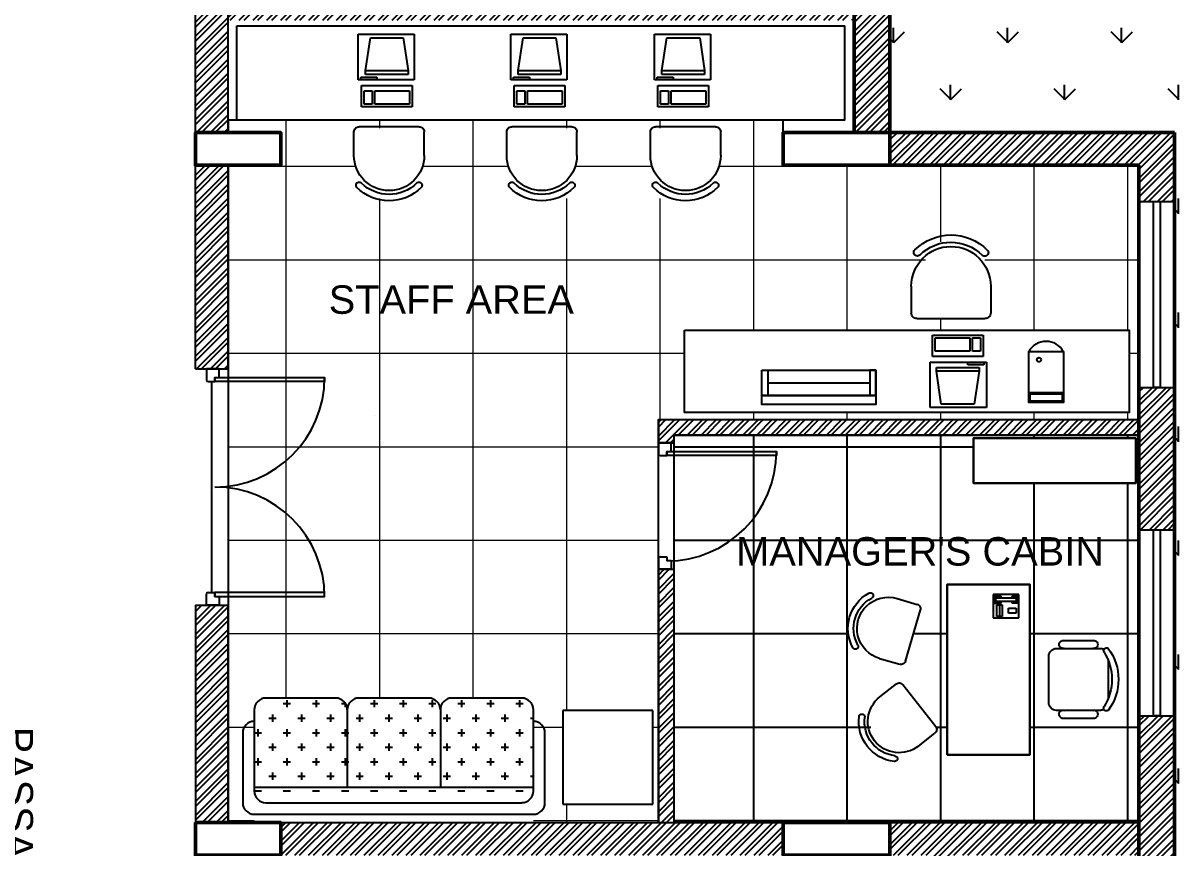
# Model space of a CAD drawing. Header units: millimetres. Extents: x 1521 to 3683, y 1649 to 3322.
# Drawn here: x 1567.03 to 1572.63, y 1673.8 to 1677.79 of the extents above; entities that cross this region are included whole.
import ezdxf

# ---------------------------------------------------------------- set-up
doc = ezdxf.new("R2010")
doc.units = ezdxf.units.MM
doc.header["$LTSCALE"] = 0.1
for name, color, linetype, lineweight in [('COL', 1, 'Continuous', 50), ('landscape', 84, 'Continuous', 9), ('WALL', 7, 'Continuous', 50)]:
    doc.layers.add(name, color=color, linetype=linetype, lineweight=lineweight)
doc.styles.add('ATTR', font='romans.shx', dxfattribs={"width": 0.8, "height": 2.52})
doc.styles.add('WORKING', font='ARIALN.TTF')
pattern_1 = [(45, (727.22519, 588.535617), (-0.0336759605, 0.0336759605), []), (45, (727.22519, 588.55943), (-0.0336759605, 0.0336759605), [])]
pattern_2 = [(0, (727.2252, 588.5356), (0, 0.4524375), []), (90, (727.2252, 588.5356), (-0.4524375, 0), [])]

# ---------------------------------------------------------------- blocks, each defined once
blk = doc.blocks.new('tree')
at = {"layer": 'landscape'}
for p, q in [((2836.2685, -1270.9671), (2836.416, -1270.6359)), ((2836.416, -1270.6359), (2836.3317, -1270.937)), ((2836.4371, -1270.8768), (2836.5635, -1270.681)), ((2836.5635, -1270.8316), (2836.6689, -1270.7111)), ((2835.1306, -1271.0424), (2835.0358, -1270.8165)), ((2836.6267, -1270.8165), (2836.7953, -1270.8316)), ((2836.6689, -1270.8918), (2836.6267, -1270.8165)), ((2835.1411, -1270.8466), (2835.2254, -1271.0875)), ((2835.2465, -1271.0725), (2835.1411, -1270.8466)), ((2835.0147, -1270.9671), (2834.8988, -1270.8617)), ((2835.2781, -1270.8918), (2835.3202, -1271.1478)), ((2835.3518, -1271.1478), (2835.2781, -1270.8918)), ((2835.984, -1271.3134), (2836.0367, -1270.8768)), ((2836.0367, -1270.8768), (2836.0472, -1271.1929)), ((2836.4476, -1270.8918), (2836.6689, -1270.8918)), ((2834.9199, -1270.9821), (2834.7724, -1270.9069)), ((2835.8786, -1270.9821), (2835.9208, -1271.4037)), ((2835.8786, -1271.4338), (2835.8786, -1270.9821)), ((2836.279, -1270.9821), (2836.574, -1270.9671)), ((2834.9093, -1270.9972), (2834.667, -1271.0273)), ((2835.6047, -1271.0273), (2835.5415, -1271.3284)), ((2835.5836, -1271.3736), (2835.6047, -1271.0273)), ((2834.8988, -1271.0725), (2835.1095, -1271.0424)), ((2835.1411, -1271.0574), (2834.8988, -1271.0725)), ((2836.1421, -1271.1026), (2836.4265, -1271.0574)), ((2836.4265, -1271.0574), (2836.1842, -1271.0574)), ((2835.0147, -1271.1628), (2835.2465, -1271.1026)), ((2835.2992, -1271.1478), (2835.0147, -1271.1628)), ((2835.7628, -1271.1327), (2835.6363, -1271.4639)), ((2835.6679, -1271.5242), (2835.7628, -1271.1327)), ((2835.0884, -1271.2532), (2835.3624, -1271.1929)), ((2835.7628, -1271.1929), (2835.8365, -1271.5844)), ((2835.8049, -1271.6898), (2835.7628, -1271.1929)), ((2836.3317, -1271.208), (2836.0788, -1271.1929)), ((2835.4361, -1271.2381), (2835.0884, -1271.2532)), ((2836.0051, -1271.2532), (2836.3317, -1271.208)), ((2835.847, -1271.2833), (2835.7206, -1271.6145)), ((2835.7311, -1271.6747), (2835.847, -1271.2833)), ((2835.8892, -1271.4338), (2836.2474, -1271.3134)), ((2836.2474, -1271.3134), (2835.8997, -1271.3736)), ((2835.1833, -1271.4338), (2835.6258, -1271.4639)), ((2835.6574, -1271.5242), (2835.1833, -1271.4338)), ((2836.2685, -1271.4338), (2835.7944, -1271.6898)), ((2835.8576, -1271.5844), (2836.2685, -1271.4338)), ((2835.2992, -1271.5543), (2835.6995, -1271.6145)), ((2835.7311, -1271.6898), (2835.2992, -1271.5543)), ((2835.8365, -1271.7952), (2836.2263, -1271.5543)), ((2836.2263, -1271.5543), (2835.9735, -1271.7651)), ((2836.4265, -1271.7801), (2836.7637, -1271.5844)), ((2836.7637, -1271.5844), (2836.5108, -1271.7801)), ((2835.3109, -1271.6588), (2835.6127, -1271.8336)), ((2835.6698, -1271.8336), (2835.3109, -1271.6588)), ((2835.1477, -1271.7404), (2835.4577, -1271.8453)), ((2835.5148, -1271.8453), (2835.1477, -1271.7404)), ((2836.6267, -1271.8102), (2836.9112, -1271.735)), ((2836.9112, -1271.735), (2836.6899, -1271.8253)), ((2835.0662, -1271.7987), (2835.2946, -1271.8919)), ((2835.3598, -1271.8803), (2835.0662, -1271.7987)), ((2836.0999, -1272.0963), (2835.9208, -1271.7801)), ((2836.0894, -1271.7651), (2836.2896, -1272.1264)), ((2836.2896, -1272.1264), (2836.1526, -1271.7651)), ((2836.4897, -1271.7952), (2836.5951, -1272.1114)), ((2836.5951, -1272.1114), (2836.5319, -1271.7952)), ((2835.3598, -1272.0085), (2835.4577, -1271.8453)), ((2835.678, -1271.822), (2835.4985, -1272.0318)), ((2835.4985, -1272.0318), (2835.6127, -1271.8453)), ((2835.8786, -1271.8102), (2836.0999, -1272.0963)), ((2836.6373, -1271.8403), (2836.7005, -1272.1565)), ((2836.8058, -1271.8855), (2837.0166, -1271.8403)), ((2835.368, -1271.8803), (2835.2048, -1272.0318)), ((2835.5148, -1271.8569), (2835.3598, -1272.0085)), ((2835.7628, -1271.8554), (2835.4361, -1272.1565)), ((2835.7944, -1271.8554), (2836.1631, -1272.006)), ((2836.7005, -1272.1565), (2836.6794, -1271.8554)), ((2836.7637, -1271.8855), (2836.7953, -1272.1716)), ((2835.2048, -1272.0318), (2835.3027, -1271.8919)), ((2835.4361, -1272.1565), (2835.8049, -1271.9006)), ((2836.1631, -1272.006), (2835.8154, -1271.9156)), ((2836.7953, -1272.1716), (2836.8058, -1271.9156)), ((2834.7154, -1271.9385), (2834.9601, -1271.9852)), ((2835.0172, -1271.9735), (2834.7154, -1271.9385)), ((2836.8796, -1271.9457), (2836.8901, -1272.1866)), ((2836.9007, -1271.9457), (2837.1008, -1271.9457)), ((2835.0009, -1271.9852), (2834.8949, -1272.1367)), ((2834.8949, -1272.1367), (2834.9438, -1271.9968)), ((2835.826, -1271.9909), (2835.531, -1272.277)), ((2835.8365, -1271.9909), (2836.1421, -1272.0963)), ((2834.8459, -1272.0318), (2834.6175, -1272.0201)), ((2834.8459, -1272.0551), (2834.7154, -1272.2183)), ((2834.7399, -1272.1134), (2834.5849, -1272.0901)), ((2834.7154, -1272.2183), (2834.748, -1272.1017)), ((2835.531, -1272.277), (2835.8576, -1272.0662)), ((2836.1421, -1272.0963), (2835.8576, -1272.0812)), ((2834.6339, -1272.16), (2834.4707, -1272.2066)), ((2834.6583, -1272.16), (2834.5768, -1272.3115)), ((2835.8786, -1272.1565), (2835.5942, -1272.4125)), ((2835.5942, -1272.4125), (2835.9103, -1272.2168)), ((2835.9419, -1272.3221), (2836.2369, -1272.3974)), ((2836.2369, -1272.3974), (2835.9419, -1272.3673)), ((2835.9629, -1272.4576), (2835.7101, -1272.7287)), ((2835.9735, -1272.4576), (2836.2685, -1272.548)), ((2835.7101, -1272.7287), (2835.984, -1272.5179)), ((2836.2685, -1272.548), (2835.9945, -1272.5179)), ((2836.0051, -1272.6383), (2835.8049, -1272.8642)), ((2836.0262, -1272.7287), (2835.8892, -1272.9244)), ((2836.0367, -1272.7889), (2836.258, -1272.8341)), ((2836.0367, -1272.8642), (2835.9419, -1273.0298)), ((2836.0472, -1272.8642), (2836.2053, -1272.9244)), ((2836.0472, -1272.9545), (2836.0051, -1273.1051)), ((2836.0683, -1272.9545), (2836.1631, -1273.0298))]:
    blk.add_line(p, q, dxfattribs=at)
at = {"layer": 'landscape', "color": 54}
for p, q in [((2836.1104, -1271.1026), (2836.2474, -1270.7262)), ((2836.2474, -1270.7262), (2836.1631, -1271.0424)), ((2835.4572, -1270.937), (2835.4151, -1271.208)), ((2835.4572, -1271.2381), (2835.4572, -1270.937)), ((2835.1517, -1271.3435), (2835.5204, -1271.3284)), ((2835.552, -1271.3887), (2835.1517, -1271.3435)), ((2836.1526, -1271.75), (2836.5635, -1271.5242)), ((2836.5635, -1271.5242), (2836.2685, -1271.75)), ((2836.3317, -1271.7651), (2836.4476, -1272.1415)), ((2836.4476, -1272.1415), (2836.3844, -1271.7651)), ((2834.9193, -1271.8336), (2835.1314, -1271.9385)), ((2835.1967, -1271.9152), (2834.9193, -1271.8336)), ((2835.213, -1271.9152), (2835.0335, -1272.0901)), ((2835.0335, -1272.0901), (2835.1151, -1271.9385)), ((2836.9849, -1272.021), (2836.9849, -1272.2168)), ((2837.0166, -1272.021), (2837.1219, -1272.0662)), ((2835.8892, -1272.1415), (2836.1737, -1272.277)), ((2837.0692, -1272.1114), (2837.0692, -1272.2168)), ((2836.1737, -1272.277), (2835.9103, -1272.2168)), ((2835.9313, -1272.3071), (2835.6469, -1272.5932)), ((2835.6469, -1272.5932), (2835.9419, -1272.3523)), ((2836.0156, -1272.6233), (2836.2474, -1272.6985)), ((2836.0262, -1272.6985), (2836.258, -1272.7738))]:
    blk.add_line(p, q, dxfattribs=at)
for centre, radius, start, end in [((2837.0144, -1271.9883), 1.2482, 103.1598, 172.8828), ((2834.725, -1272.0392), 1.0707, 11.0675, 94.0085), ((2836.2234, -1272.9217), 1.1765, 39.604, 112.3619), ((2835.7322, -1273.7866), 1.9534, 88.7203, 129.9117), ((2830.5038, -1273.7021), 5.6011, 5.649, 19.4873)]:
    blk.add_arc(centre, radius, start, end, dxfattribs=at)
blk = doc.blocks.new('RECTANG')
for p, q in [((1, 1), (0, 1)), ((0, 1), (0, 0)), ((1, 0), (1, 1)), ((0, 0), (1, 0))]:
    blk.add_line(p, q)
blk = doc.blocks.new('IBMAT', base_point=(61, 306))
for p, q in [((75, 307), (75, 306)), ((81, 307), (75, 307)), ((81, 306), (81, 307))]:
    blk.add_line(p, q)
at = {"xscale": 21, "yscale": 17, "zscale": 21}
blk.add_blockref('RECTANG', (61, 306), dxfattribs=at)
blk = doc.blocks.new('KEYBOARD', base_point=(60, 294))
for p, xscale, yscale, zscale in [((60, 294), 19, 8, 19), ((61, 295), 13, 5, 13), ((75, 295), 3, 5, 3)]:
    blk.add_blockref('RECTANG', p, dxfattribs=dict(xscale=xscale, yscale=yscale, zscale=zscale))
blk = doc.blocks.new('COMPUTER')
for p, q in [((-6.64, 16.23), (-8.5, 3.5)), ((6.08, 16.23), (-6.64, 16.23)), ((8, 3.5), (6.08, 16.23)), ((-8.5, 3.5), (-8.5, 2.04)), ((8, 3.5), (-8.5, 3.5)), ((-8.5, 2.04), (8, 2.04)), ((8, 2.04), (8, 3.5))]:
    blk.add_line(p, q)
at = {"xscale": 1.033846153846152, "yscale": 1.033846153846152, "zscale": 1.033846153846152}
for name, p in [('IBMAT', (-10.86, 0)), ('KEYBOARD', (-10.05, -10.5))]:
    blk.add_blockref(name, p, dxfattribs=at)
blk = doc.blocks.new('CHAIR7')
for p, q in [((5.12, 15.04), (17.88, 15.04)), ((0, 9), (0, -9)), ((20, 12), (3, 12)), ((23, -7.44), (23, 7.44)), ((3, -12), (20, -12)), ((5.12, -15), (17.88, -15))]:
    blk.add_line(p, q)
for centre, radius, start, end in [((5.56, 13.54), 1.56, 73.7398, 286.2602), ((17.44, 13.54), 1.56, 253.7398, 106.2602), ((3, 9), 3, 90, 180), ((20, 9), 3, 62.4156, 90), ((22.34, 11.12), 1.1, 53.3099, 212.0274), ((4.82, 0), 19.64, 327.5758, 32.4242), ((7, 0), 20, 323.1301, 36.8699), ((3, -9), 3, 180, 270), ((5.56, -13.5), 1.56, 73.7398, 286.2602), ((17.44, -13.5), 1.56, 253.7398, 106.2602), ((20, -9), 3, 270, 297.5844), ((22.34, -11.12), 1.1, 147.9726, 306.6901)]:
    blk.add_arc(centre, radius, start, end)
blk = doc.blocks.new('http...pointasearch.autodesk.com.GeneralSymbolsCatalog.idropxml.MULTI_LINE_TELEPHONE.xml.MULTI_LINE_TELEPHONE')
for p, q in [((-4.5, 0), (4.5, 0)), ((-4.5, -10), (-4.5, 0)), ((4.5, 0), (4.5, -10)), ((-4, -0.5), (-4, -3)), ((-4, -3), (-3.25, -3)), ((-1.25, -0.5), (-3.75, -0.5)), ((-3.75, -0.5), (-3.75, -2.75)), ((-3.75, -2.75), (-3.25, -2.75)), ((-3.25, -1), (-1.75, -1)), ((-3.25, -1), (-3.25, -9)), ((-1.75, -9), (-1.75, -1)), ((-1.75, -2.75), (-1.25, -2.75)), ((-1.75, -3), (-1, -3)), ((-1.25, -2.75), (-1.25, -0.5)), ((-1, -3), (-1, -0.5)), ((-0.5, -1.5), (-0.5, -3.5)), ((4, -1.5), (-0.5, -1.5)), ((-0.5, -2.5), (4, -2.5)), ((-0.5, -3.5), (4, -3.5)), ((4, -3.5), (4, -1.5)), ((-3.75, -9.5), (-3.75, -7.25)), ((-3.75, -7.25), (-3.25, -7.25)), ((-1.75, -7.25), (-1.25, -7.25)), ((-1.25, -7.25), (-1.25, -9.5)), ((0.75, -6), (0.75, -9)), ((2.75, -6), (0.75, -6)), ((2.75, -9), (2.75, -6)), ((4.5, -10), (-4.5, -10)), ((-1.25, -9.5), (-3.75, -9.5)), ((-3.25, -9), (-1.75, -9)), ((0.75, -9), (2.75, -9))]:
    blk.add_line(p, q)
at = {"style": 'ATTR', "width": 0.8, "flags": 9}
blk.add_attdef('ESTCODE', (0, 0), '', height=0.0000256, dxfattribs=at)
blk = doc.blocks.new('chair cor')
for p, q in [((-27.5, 22.5), (-27.5, 4)), ((27.5, 22.5), (27.5, 4)), ((23.5, 0), (-23.5, 0))]:
    blk.add_line(p, q)
for centre, radius, start, end in [((0, 22.5), 35.5, 45.10271, 135.10271), ((0, 22.5), 27.5, 0, 180), ((0, 22.5), 30.5, 45.11955, 135.11955), ((-23.38, 45.79), 2.5, 135, 315.22099), ((23.29, 45.88), 2.5, 225, 45.11049), ((-23.5, 4), 4, 179.6528, 270), ((23.5, 4), 4, 270, 0.3472)]:
    blk.add_arc(centre, radius, start, end)
blk = doc.blocks.new('CORNER')
at = {"ltscale": 0.02}
for p, q in [((836.5133, 549.075), (836.5133, 548.4944)), ((837.1169, 549.075), (836.5133, 549.075)), ((837.1169, 548.4944), (837.1169, 549.075)), ((836.5133, 548.4944), (837.1169, 548.4944))]:
    blk.add_line(p, q, dxfattribs=at)

msp = doc.modelspace()

# ---------------------------------------------------------------- hatches: boundary and pattern name
h = msp.add_hatch()
h.set_pattern_fill('STEEL', color=256, scale=0.015, style=0)
h.set_pattern_definition(pattern_1)
h.paths.add_polyline_path([(1572.6053, 1683.017), (1572.4328, 1683.017), (1572.4328, 1682.195), (1572.6053, 1682.195)])
h.paths.add_polyline_path([(1572.6053, 1680.9555), (1572.4328, 1680.9555), (1572.4328, 1680.3284), (1571.2281, 1680.3284), (1571.2281, 1680.17), (1572.6053, 1680.17)])
h.paths.add_polyline_path([(1570.7116, 1680.3284), (1568.2808, 1680.3284), (1568.2808, 1680.17), (1569.6257, 1680.17), (1570.553, 1680.17), (1570.7116, 1680.17)])
h.paths.add_polyline_path([(1568.026, 1680.17), (1567.8676, 1680.17), (1567.8676, 1680.0405), (1568.026, 1680.0405)])
h.paths.add_polyline_path([(1568.026, 1680.3765), (1567.8676, 1680.3765), (1567.8676, 1680.3284), (1568.026, 1680.3284)])
h.paths.add_polyline_path([(1571.2281, 1680.17), (1571.0556, 1680.17), (1571.0556, 1679.2494), (1571.2281, 1679.2494)])
h.paths.add_polyline_path([(1571.2281, 1678.8344), (1571.0556, 1678.8344), (1571.0556, 1678.7825), (1571.0556, 1678.5011), (1571.2281, 1678.5011)])
h.paths.add_polyline_path([(1571.0556, 1678.7825), (1570.6074, 1678.7825), (1570.6076, 1678.7254), (1570.6075, 1678.7254), (1570.6074, 1678.67), (1571.0556, 1678.67)])
h.paths.add_polyline_path([(1570.0371, 1678.7582), (1570.0371, 1678.7582), (1570.0371, 1678.7825), (1569.8181, 1678.7825), (1569.8181, 1677.92), (1569.9306, 1677.92), (1569.9306, 1678.67), (1570.0371, 1678.67)])
h.paths.add_polyline_path([(1568.026, 1679.4284), (1567.952, 1679.4284), (1567.8676, 1679.4284), (1567.8676, 1677.264), (1568.026, 1677.264), (1568.026, 1677.3235)])
h.paths.add_polyline_path([(1571.0556, 1677.92), (1569.9306, 1677.92), (1568.026, 1677.92), (1568.026, 1677.8075), (1571.0556, 1677.8075)])
h = msp.add_hatch()
h.set_pattern_fill('STEEL', color=256, scale=0.015, style=0)
h.set_pattern_definition(pattern_1)
h.paths.add_polyline_path([(1572.6053, 1677.264), (1571.2281, 1677.264), (1571.2281, 1677.1056), (1572.4328, 1677.1056), (1572.4328, 1676.9296), (1572.6053, 1676.9296)])
h.paths.add_polyline_path([(1571.2281, 1678.0824), (1571.0556, 1678.0824), (1571.0556, 1677.92), (1571.0556, 1677.264), (1571.2281, 1677.264)])
h.paths.add_polyline_path([(1568.026, 1677.1056), (1567.8676, 1677.1056), (1567.8676, 1676.1194), (1568.026, 1676.1194)])
at = {"lineweight": 0}
h = msp.add_hatch(dxfattribs=at)
h.set_pattern_fill('NET', color=9, scale=0.1425, style=0)
h.set_pattern_definition(pattern_2)
h.paths.add_polyline_path([(1568.9687, 1676.944), (1568.6421, 1676.944), (1568.6421, 1677.2846), (1568.9687, 1677.2846)])
h.paths.add_polyline_path([(1569.3808, 1677.2846), (1569.7074, 1677.2846), (1569.7074, 1676.944), (1569.3808, 1676.944)])
h.paths.add_polyline_path([(1570.4027, 1676.944), (1570.0761, 1676.944), (1570.0761, 1677.2846), (1570.4027, 1677.2846)])
h.paths.add_polyline_path([(1571.6873, 1676.3631), (1571.3999, 1676.3631), (1571.3999, 1676.7353), (1571.6873, 1676.7353)])
h.paths.add_polyline_path([(1569.6446, 1674.0134), (1569.6446, 1674.4661), (1570.0801, 1674.4661), (1570.0801, 1674.0134)])
h.paths.add_polyline_path([(1568.1527, 1673.9242), (1568.1527, 1674.5265), (1569.5027, 1674.5265), (1569.5027, 1673.9242), (1570.1078, 1673.9242), (1570.1078, 1675.8742), (1572.4328, 1675.8742), (1572.4328, 1677.1056), (1570.7116, 1677.1056), (1570.7116, 1677.3235), (1568.026, 1677.3235), (1568.026, 1677.264), (1568.2808, 1677.264), (1568.2808, 1677.1056), (1568.026, 1677.1056), (1568.026, 1673.9242)])
h.paths.add_polyline_path([(1570.2345, 1675.9083), (1570.2345, 1676.3073), (1572.3851, 1676.3073), (1572.3851, 1675.9083)])
h = msp.add_hatch()
h.set_pattern_fill('STEEL', color=256, scale=0.015, style=0)
h.set_pattern_definition(pattern_1)
h.paths.add_polyline_path([(1572.6053, 1676.0296), (1572.4328, 1676.0296), (1572.4328, 1675.8742), (1572.4328, 1675.3413), (1572.6053, 1675.3413)])
h = msp.add_hatch()
h.set_pattern_fill('STEEL', color=256, scale=0.015, style=0)
h.set_pattern_definition(pattern_1)
h.paths.add_polyline_path([(1572.4328, 1675.8742), (1570.1078, 1675.8742), (1570.1078, 1675.7616), (1570.1828, 1675.7616), (1570.1828, 1675.7992), (1572.4328, 1675.7992)])
h.paths.add_polyline_path([(1570.1828, 1675.1497), (1570.1078, 1675.1497), (1570.1078, 1673.9242), (1570.1828, 1673.9242)])
h.paths.add_polyline_path([(1570.7116, 1673.9242), (1570.1828, 1673.9242), (1568.2808, 1673.9242), (1568.2808, 1673.7658), (1570.7116, 1673.7658)])
h.paths.add_polyline_path([(1568.026, 1673.7658), (1567.8676, 1673.7658), (1567.8676, 1672.8292), (1568.026, 1672.8292)])
h.paths.add_polyline_path([(1568.026, 1674.9768), (1567.8676, 1674.9768), (1567.8676, 1673.9242), (1568.026, 1673.9242)])
h = msp.add_hatch()
h.set_pattern_fill('NET', color=9, scale=0.1425, style=0)
h.set_pattern_definition(pattern_2)
h.paths.add_polyline_path([(1571.9048, 1674.2517), (1571.5049, 1674.2517), (1571.5049, 1675.0764), (1571.9048, 1675.0764)])
h.paths.add_polyline_path([(1571.0249, 1674.8289), (1571.0249, 1674.8569), (1571.3388, 1674.8569), (1571.3388, 1674.8289)])
h.paths.add_polyline_path([(1571.1362, 1674.3685), (1571.1362, 1674.3965), (1571.4501, 1674.3965), (1571.4501, 1674.3685)])
h.paths.add_polyline_path([(1570.1828, 1673.9242), (1572.4328, 1673.9242), (1572.4328, 1675.7992), (1570.1828, 1675.7992)])
h.paths.add_polyline_path([(1571.6316, 1675.5672), (1571.6316, 1675.7841), (1572.4169, 1675.7841), (1572.4169, 1675.5672)])
h = msp.add_hatch()
h.set_pattern_fill('STEEL', color=256, scale=0.015, style=0)
h.set_pattern_definition(pattern_1)
h.paths.add_polyline_path([(1572.6053, 1674.4413), (1572.4328, 1674.4413), (1572.4328, 1673.9242), (1572.4328, 1673.4826), (1572.6053, 1673.4826)])
h = msp.add_hatch()
h.set_pattern_fill('STEEL', color=256, scale=0.015, style=0)
h.set_pattern_definition(pattern_1)
h.paths.add_polyline_path([(1572.4328, 1673.9242), (1571.2281, 1673.9242), (1571.2281, 1673.7658), (1571.4203, 1673.7658), (1571.4203, 1673.6945), (1571.5328, 1673.6945), (1571.5328, 1673.7658), (1572.4328, 1673.7658)])

# ---------------------------------------------------------------- linework, layer by layer
for p, q in [((1571.2281, 1680.17), (1571.2281, 1677.264)), ((1567.8676, 1677.1056), (1567.8676, 1679.4284)), ((1568.026, 1677.264), (1568.026, 1679.4284)), ((1571.2281, 1677.264), (1572.6053, 1677.264)), ((1572.6053, 1677.264), (1572.6053, 1670.4811)), ((1567.8676, 1676.1194), (1567.8676, 1677.1056)), ((1568.026, 1676.1194), (1568.026, 1677.1056)), ((1567.8676, 1676.1194), (1568.026, 1676.1194)), ((1567.9622, 1676.0786), (1567.9622, 1676.0582)), ((1567.9622, 1676.0786), (1567.9826, 1676.0786)), ((1567.9459, 1676.0582), (1567.9459, 1675.038)), ((1570.6372, 1676.0529), (1571.1307, 1676.0529)), ((1568.7334, 1675.8943), (1568.7334, 1675.8943)), ((1570.1078, 1675.8742), (1570.1078, 1675.7085)), ((1570.1078, 1675.8742), (1572.4328, 1675.8742)), ((1570.1828, 1675.7992), (1570.1828, 1675.7616)), ((1570.1828, 1675.7992), (1570.1828, 1675.7616)), ((1570.1828, 1675.7992), (1572.4328, 1675.7992)), ((1570.1078, 1675.7616), (1570.1828, 1675.7616)), ((1570.1486, 1675.7208), (1570.1486, 1675.7003)), ((1570.1486, 1675.7208), (1570.169, 1675.7208)), ((1570.1078, 1675.2027), (1570.1078, 1673.9242)), ((1570.1486, 1675.2109), (1570.1486, 1675.1902)), ((1570.169, 1675.1905), (1570.1486, 1675.1905)), ((1570.1078, 1675.1497), (1570.1828, 1675.1497)), ((1570.1828, 1675.1497), (1570.1828, 1673.9242)), ((1570.1828, 1675.1497), (1570.1828, 1673.9242)), ((1571.5049, 1674.2517), (1571.5049, 1675.0764)), ((1571.5049, 1675.0764), (1571.9048, 1675.0764)), ((1571.9048, 1675.0764), (1571.9048, 1674.2517)), ((1567.9622, 1675.0176), (1567.9622, 1675.038)), ((1567.9622, 1675.0176), (1567.9826, 1675.0176)), ((1567.8676, 1674.9768), (1568.026, 1674.9768)), ((1567.8676, 1674.9768), (1567.8676, 1673.9242)), ((1568.026, 1673.9242), (1568.026, 1674.9768)), ((1571.9048, 1674.2517), (1571.5049, 1674.2517)), ((1568.2808, 1673.9242), (1572.4328, 1673.9242))]:
    msp.add_line(p, q)
at = {"color": 3}
for p, q in [((1571.2451, 1677.6983), (1571.2451, 1677.7714)), ((1571.2467, 1677.6995), (1571.2984, 1677.7512)), ((1571.7983, 1677.6995), (1571.7466, 1677.7512)), ((1571.7968, 1677.6983), (1571.7968, 1677.7714)), ((1571.7983, 1677.6995), (1571.85, 1677.7512)), ((1572.3499, 1677.6995), (1572.2982, 1677.7512)), ((1572.3484, 1677.6983), (1572.3484, 1677.7714)), ((1572.3499, 1677.6995), (1572.4017, 1677.7512)), ((1571.2467, 1677.6995), (1571.2281, 1677.7181)), ((1571.5225, 1677.4237), (1571.4708, 1677.4754)), ((1571.521, 1677.4224), (1571.521, 1677.4956)), ((1571.5225, 1677.4237), (1571.5742, 1677.4754)), ((1572.0741, 1677.4237), (1572.0224, 1677.4754)), ((1572.0726, 1677.4224), (1572.0726, 1677.4956)), ((1572.0741, 1677.4237), (1572.1258, 1677.4754)), ((1572.6258, 1677.4237), (1572.5741, 1677.4754)), ((1572.6242, 1677.4224), (1572.6242, 1677.4956)), ((1572.6242, 1676.8708), (1572.6242, 1676.9439)), ((1572.6258, 1676.872), (1572.6053, 1676.8925)), ((1572.6242, 1676.3192), (1572.6242, 1676.3923)), ((1572.6258, 1676.3204), (1572.6053, 1676.3408)), ((1572.6258, 1675.7687), (1572.6053, 1675.7892)), ((1572.6242, 1675.7675), (1572.6242, 1675.8407)), ((1572.6242, 1675.2159), (1572.6242, 1675.289)), ((1572.6258, 1675.2171), (1572.6053, 1675.2376)), ((1572.6242, 1674.6642), (1572.6242, 1674.7374)), ((1572.6258, 1674.6655), (1572.6053, 1674.6859)), ((1572.6242, 1674.1126), (1572.6242, 1674.1857)), ((1572.6258, 1674.1138), (1572.6053, 1674.1343))]:
    msp.add_line(p, q, dxfattribs=at)
at = {"color": 253}
for p, q in [((1572.4328, 1676.9296), (1572.6053, 1676.9296)), ((1572.4328, 1676.0296), (1572.6053, 1676.0296)), ((1572.4328, 1675.3413), (1572.6053, 1675.3413)), ((1572.4328, 1674.4413), (1572.6053, 1674.4413))]:
    msp.add_line(p, q, dxfattribs=at)
at = {"linetype": 'Continuous'}
for p, q in [((1568.5465, 1674.5265), (1568.209, 1674.5265)), ((1568.3107, 1674.5171), (1568.3107, 1674.4819)), ((1568.4513, 1674.5171), (1568.4513, 1674.4819)), ((1568.592, 1674.5034), (1568.592, 1674.4819)), ((1568.9965, 1674.5265), (1568.659, 1674.5265)), ((1568.7326, 1674.5171), (1568.7326, 1674.4819)), ((1568.8732, 1674.5171), (1568.8732, 1674.4819)), ((1569.0138, 1674.5171), (1569.0138, 1674.4819)), ((1569.4465, 1674.5265), (1569.109, 1674.5265)), ((1569.1545, 1674.5171), (1569.1545, 1674.4819)), ((1569.2951, 1674.5171), (1569.2951, 1674.4819)), ((1569.4357, 1674.5171), (1569.4357, 1674.4819)), ((1568.1527, 1674.4702), (1568.1527, 1674.0765)), ((1568.2404, 1674.4468), (1568.2404, 1674.4116)), ((1568.2931, 1674.4995), (1568.3283, 1674.4995)), ((1568.381, 1674.4468), (1568.381, 1674.4116)), ((1568.4338, 1674.4995), (1568.4689, 1674.4995)), ((1568.5217, 1674.4468), (1568.5217, 1674.4116)), ((1568.5744, 1674.4995), (1568.5945, 1674.4995)), ((1568.6027, 1674.4702), (1568.6027, 1674.0952)), ((1568.6623, 1674.4468), (1568.6623, 1674.4116)), ((1568.715, 1674.4995), (1568.7502, 1674.4995)), ((1568.8029, 1674.4468), (1568.8029, 1674.4116)), ((1568.8556, 1674.4995), (1568.8908, 1674.4995)), ((1568.9435, 1674.4468), (1568.9435, 1674.4116)), ((1568.9963, 1674.4995), (1569.0314, 1674.4995)), ((1569.0527, 1674.4702), (1569.0527, 1674.0952)), ((1569.0842, 1674.4468), (1569.0842, 1674.4116)), ((1569.1369, 1674.4995), (1569.172, 1674.4995)), ((1569.2248, 1674.4468), (1569.2248, 1674.4116)), ((1569.2775, 1674.4995), (1569.3127, 1674.4995)), ((1569.3654, 1674.4468), (1569.3654, 1674.4116)), ((1569.4181, 1674.4995), (1569.4533, 1674.4995)), ((1569.5027, 1674.0765), (1569.5027, 1674.4702)), ((1568.1527, 1674.414), (1568.1527, 1674.414)), ((1568.2228, 1674.4292), (1568.258, 1674.4292)), ((1568.3635, 1674.4292), (1568.3986, 1674.4292)), ((1568.5041, 1674.4292), (1568.5392, 1674.4292)), ((1568.6447, 1674.4292), (1568.6799, 1674.4292)), ((1568.7853, 1674.4292), (1568.8205, 1674.4292)), ((1568.926, 1674.4292), (1568.9611, 1674.4292)), ((1569.0666, 1674.4292), (1569.1017, 1674.4292)), ((1569.2072, 1674.4292), (1569.2424, 1674.4292)), ((1569.3478, 1674.4292), (1569.383, 1674.4292)), ((1569.4885, 1674.4292), (1569.5027, 1674.4292)), ((1569.5027, 1674.414), (1569.5027, 1674.414)), ((1568.0965, 1674.3577), (1568.0965, 1674.0202)), ((1568.1527, 1674.3589), (1568.1877, 1674.3589)), ((1568.1701, 1674.3765), (1568.1701, 1674.3413)), ((1568.2931, 1674.3589), (1568.3283, 1674.3589)), ((1568.3107, 1674.3765), (1568.3107, 1674.3413)), ((1568.4338, 1674.3589), (1568.4689, 1674.3589)), ((1568.4513, 1674.3765), (1568.4513, 1674.3413)), ((1568.5744, 1674.3589), (1568.6095, 1674.3589)), ((1568.592, 1674.3765), (1568.592, 1674.3413)), ((1568.715, 1674.3589), (1568.7502, 1674.3589)), ((1568.7326, 1674.3765), (1568.7326, 1674.3413)), ((1568.8556, 1674.3589), (1568.8908, 1674.3589)), ((1568.8732, 1674.3765), (1568.8732, 1674.3413)), ((1568.9963, 1674.3589), (1569.0314, 1674.3589)), ((1569.0138, 1674.3765), (1569.0138, 1674.3413)), ((1569.1369, 1674.3589), (1569.172, 1674.3589)), ((1569.1545, 1674.3765), (1569.1545, 1674.3413)), ((1569.2775, 1674.3589), (1569.3127, 1674.3589)), ((1569.2951, 1674.3765), (1569.2951, 1674.3413)), ((1569.4181, 1674.3589), (1569.4533, 1674.3589)), ((1569.4357, 1674.3765), (1569.4357, 1674.3413)), ((1569.559, 1674.0202), (1569.559, 1674.3577)), ((1568.2228, 1674.2886), (1568.258, 1674.2886)), ((1568.2404, 1674.3062), (1568.2404, 1674.271)), ((1568.3635, 1674.2886), (1568.3986, 1674.2886)), ((1568.381, 1674.3062), (1568.381, 1674.271)), ((1568.5041, 1674.2886), (1568.5392, 1674.2886)), ((1568.5217, 1674.3062), (1568.5217, 1674.271)), ((1568.6447, 1674.2886), (1568.6799, 1674.2886)), ((1568.6623, 1674.3062), (1568.6623, 1674.271)), ((1568.7853, 1674.2886), (1568.8205, 1674.2886)), ((1568.8029, 1674.3062), (1568.8029, 1674.271)), ((1568.926, 1674.2886), (1568.9611, 1674.2886)), ((1568.9435, 1674.3062), (1568.9435, 1674.271)), ((1569.0666, 1674.2886), (1569.1017, 1674.2886)), ((1569.0842, 1674.3062), (1569.0842, 1674.271)), ((1569.2072, 1674.2886), (1569.2424, 1674.2886)), ((1569.2248, 1674.3062), (1569.2248, 1674.271)), ((1569.3478, 1674.2886), (1569.383, 1674.2886)), ((1569.3654, 1674.3062), (1569.3654, 1674.271)), ((1569.4885, 1674.2886), (1569.5027, 1674.2886)), ((1568.1701, 1674.2358), (1568.1701, 1674.2007)), ((1568.3107, 1674.2358), (1568.3107, 1674.2007)), ((1568.4513, 1674.2358), (1568.4513, 1674.2007)), ((1568.592, 1674.2358), (1568.592, 1674.2007)), ((1568.7326, 1674.2358), (1568.7326, 1674.2007)), ((1568.8732, 1674.2358), (1568.8732, 1674.2007)), ((1569.0138, 1674.2358), (1569.0138, 1674.2007)), ((1569.1545, 1674.2358), (1569.1545, 1674.2007)), ((1569.2951, 1674.2358), (1569.2951, 1674.2007)), ((1569.4357, 1674.2358), (1569.4357, 1674.2007)), ((1568.1527, 1674.2183), (1568.1877, 1674.2183)), ((1568.2931, 1674.2183), (1568.3283, 1674.2183)), ((1568.4338, 1674.2183), (1568.4689, 1674.2183)), ((1568.5744, 1674.2183), (1568.6095, 1674.2183)), ((1568.715, 1674.2183), (1568.7502, 1674.2183)), ((1568.8556, 1674.2183), (1568.8908, 1674.2183)), ((1568.9963, 1674.2183), (1569.0314, 1674.2183)), ((1569.1369, 1674.2183), (1569.172, 1674.2183)), ((1569.2775, 1674.2183), (1569.3127, 1674.2183)), ((1569.4181, 1674.2183), (1569.4533, 1674.2183)), ((1568.2228, 1674.148), (1568.258, 1674.148)), ((1568.2404, 1674.1655), (1568.2404, 1674.1304)), ((1568.3635, 1674.148), (1568.3986, 1674.148)), ((1568.381, 1674.1655), (1568.381, 1674.1304)), ((1568.5041, 1674.148), (1568.5392, 1674.148)), ((1568.5217, 1674.1655), (1568.5217, 1674.1304)), ((1568.6447, 1674.148), (1568.6799, 1674.148)), ((1568.6623, 1674.1655), (1568.6623, 1674.1304)), ((1568.7853, 1674.148), (1568.8205, 1674.148)), ((1568.8029, 1674.1655), (1568.8029, 1674.1304)), ((1568.926, 1674.148), (1568.9611, 1674.148)), ((1568.9435, 1674.1655), (1568.9435, 1674.1304)), ((1569.0666, 1674.148), (1569.1017, 1674.148)), ((1569.0842, 1674.1655), (1569.0842, 1674.1304)), ((1569.2072, 1674.148), (1569.2424, 1674.148)), ((1569.2248, 1674.1655), (1569.2248, 1674.1304)), ((1569.3478, 1674.148), (1569.383, 1674.148)), ((1569.3654, 1674.1655), (1569.3654, 1674.1304)), ((1569.4885, 1674.148), (1569.5027, 1674.148)), ((1568.1527, 1674.0952), (1569.5027, 1674.0952)), ((1568.1527, 1674.0776), (1568.1877, 1674.0776)), ((1568.2931, 1674.0776), (1568.3283, 1674.0776)), ((1568.4338, 1674.0776), (1568.4689, 1674.0776)), ((1568.5744, 1674.0776), (1568.6095, 1674.0776)), ((1568.715, 1674.0776), (1568.7502, 1674.0776)), ((1568.8556, 1674.0776), (1568.8908, 1674.0776)), ((1568.9963, 1674.0776), (1569.0314, 1674.0776)), ((1569.1369, 1674.0776), (1569.172, 1674.0776)), ((1569.2775, 1674.0776), (1569.3127, 1674.0776)), ((1569.4181, 1674.0776), (1569.4533, 1674.0776)), ((1568.209, 1674.0202), (1569.4465, 1674.0202)), ((1568.1527, 1673.964), (1569.5027, 1673.964))]:
    msp.add_line(p, q, dxfattribs=at)
for points in [[(1568.0681, 1677.7798), (1571.0085, 1677.7798), (1571.0085, 1677.3235), (1568.0681, 1677.3235)], [(1568.0681, 1677.7798), (1571.0085, 1677.7798), (1571.0085, 1677.3235), (1568.0681, 1677.3235)], [(1570.2345, 1676.3073), (1572.3851, 1676.3073), (1572.3851, 1675.9083), (1570.2345, 1675.9083)], [(1570.2345, 1676.3073), (1572.3851, 1676.3073), (1572.3851, 1675.9083), (1570.2345, 1675.9083)], [(1571.8999, 1676.204), (1572.0668, 1676.204), (1572.0668, 1675.9567), (1571.8999, 1675.9567)], [(1571.8999, 1676.204), (1572.0668, 1676.204), (1572.0668, 1676.0046), (1571.8999, 1676.0046)], [(1567.9622, 1676.0582), (1567.9622, 1676.0786), (1568.4927, 1676.0786), (1568.4927, 1676.0582)], [(1570.6085, 1676.1143), (1571.1594, 1676.1143), (1571.1594, 1675.9914), (1570.6085, 1675.9914)], [(1570.6085, 1676.1143), (1570.6372, 1676.1143), (1570.6372, 1675.9914), (1570.6085, 1675.9914)], [(1571.1594, 1676.1143), (1571.1307, 1676.1143), (1571.1307, 1675.9914), (1571.1594, 1675.9914)], [(1570.6085, 1675.9914), (1571.1594, 1675.9914), (1571.1594, 1675.947), (1570.6085, 1675.947)], [(1571.9069, 1675.9999), (1572.0605, 1675.9999), (1572.0605, 1675.9629), (1571.9069, 1675.9629)], [(1570.1828, 1673.9242), (1572.4328, 1673.9242), (1572.4328, 1675.7992), (1570.1828, 1675.7992)], [(1571.6316, 1675.7841), (1572.4169, 1675.7841), (1572.4169, 1675.5672), (1571.6316, 1675.5672)], [(1571.6316, 1675.5672), (1572.4169, 1675.5672), (1572.4169, 1675.7841), (1571.6316, 1675.7841)], [(1570.1486, 1675.7003), (1570.1486, 1675.7208), (1570.6791, 1675.7208), (1570.6791, 1675.7003)], [(1571.5049, 1674.2517), (1571.9048, 1674.2517), (1571.9048, 1675.0764), (1571.5049, 1675.0764)], [(1567.9622, 1675.038), (1567.9622, 1675.0176), (1568.4927, 1675.0176), (1568.4927, 1675.038)]]:
    msp.add_lwpolyline(points, close=True)
for points in [[(1568.2808, 1677.264), (1568.2808, 1677.1056), (1568.026, 1677.1056), (1568.026, 1676.1194), (1568.026, 1674.9768), (1568.026, 1673.9242), (1570.1078, 1673.9242), (1570.1078, 1675.8742), (1572.4328, 1675.8742), (1572.4328, 1677.1056), (1570.7116, 1677.1056), (1570.7116, 1677.264), (1570.7116, 1677.3235), (1568.026, 1677.3235), (1568.026, 1677.264), (1568.2808, 1677.264), (1568.2808, 1677.1056)], [(1567.9826, 1676.0786), (1567.9826, 1676.1194), (1567.9214, 1676.1194), (1567.9214, 1676.0664)], [(1567.9295, 1676.0582), (1567.9622, 1676.0582)], [(1570.169, 1675.7208), (1570.169, 1675.7616), (1570.1078, 1675.7616), (1570.1078, 1675.7085)], [(1570.116, 1675.7003), (1570.1486, 1675.7003)], [(1570.169, 1675.1905), (1570.169, 1675.1497), (1570.1078, 1675.1497), (1570.1078, 1675.2027)], [(1570.116, 1675.2109), (1570.1486, 1675.2109)], [(1567.9826, 1675.0176), (1567.9826, 1674.9768), (1567.9214, 1674.9768), (1567.9214, 1675.0298)], [(1567.9295, 1675.038), (1567.9622, 1675.038)]]:
    msp.add_lwpolyline(points)
at = {"color": 253}
for points in [[(1572.503, 1676.9296), (1572.5351, 1676.9296), (1572.5351, 1676.0296), (1572.503, 1676.0296)], [(1572.503, 1675.3413), (1572.5351, 1675.3413), (1572.5351, 1674.4413), (1572.503, 1674.4413)]]:
    msp.add_lwpolyline(points, close=True, dxfattribs=at)
msp.add_circle((1571.949, 1676.1641), 0.0103)
for centre, radius, start, end in [((1571.9833, 1676.1577), 0.0954, 29.0501, 150.9499), ((1567.9622, 1676.0786), 0.5305, 270, 0), ((1567.9295, 1676.0664), 0.00816, 180, 270), ((1570.116, 1675.7085), 0.00816, 180, 270), ((1570.1486, 1675.7208), 0.5305, 270, 0), ((1567.9622, 1675.0176), 0.5305, 0, 90), ((1570.116, 1675.2027), 0.00816, 90, 180), ((1567.9295, 1675.0298), 0.00816, 90, 180)]:
    msp.add_arc(centre, radius, start, end)
at = {"linetype": 'Continuous'}
for centre, radius, start, end in [((1568.209, 1674.4702), 0.0563, 90, 180), ((1568.5465, 1674.4702), 0.0562, 0, 90), ((1568.659, 1674.4702), 0.0563, 90, 180), ((1568.9965, 1674.4702), 0.0562, 0, 90), ((1568.9965, 1674.4702), 0.0562, 0, 90), ((1569.109, 1674.4702), 0.0563, 90, 180), ((1569.109, 1674.4702), 0.0563, 90, 180), ((1569.4465, 1674.4702), 0.0562, 0, 90), ((1568.1527, 1674.3577), 0.0562, 90, 180), ((1569.5027, 1674.3577), 0.0562, 0, 90), ((1568.209, 1674.0765), 0.0563, 180, 270), ((1569.4465, 1674.0765), 0.0562, 270, 0), ((1568.1527, 1674.0202), 0.0563, 180, 270), ((1569.5027, 1674.0202), 0.0562, 270, 0)]:
    msp.add_arc(centre, radius, start, end, dxfattribs=at)
at = {"layer": 'COL'}
for points in [[(1567.8676, 1677.264), (1568.2808, 1677.264), (1568.2808, 1677.1056), (1567.8676, 1677.1056)], [(1571.2281, 1677.264), (1571.2281, 1677.1056), (1570.7116, 1677.1056), (1570.7116, 1677.264)], [(1567.8676, 1673.9242), (1568.2808, 1673.9242), (1568.2808, 1673.7658), (1567.8676, 1673.7658)], [(1570.7116, 1673.9242), (1571.2281, 1673.9242), (1571.2281, 1673.7658), (1570.7116, 1673.7658)]]:
    msp.add_lwpolyline(points, close=True, dxfattribs=at)
at = {"layer": 'WALL'}
for p, q in [((1571.2281, 1680.2251), (1571.2281, 1677.264)), ((1571.0556, 1680.17), (1571.0556, 1677.264)), ((1571.2281, 1677.264), (1572.6053, 1677.264)), ((1572.6053, 1677.264), (1572.6053, 1670.4811)), ((1571.2281, 1677.1056), (1572.4328, 1677.1056)), ((1572.4328, 1677.1056), (1572.4328, 1670.6395))]:
    msp.add_line(p, q, dxfattribs=at)

# ---------------------------------------------------------------- block references
at = {"xscale": -0.0124952056658003, "yscale": 0.0124952056658003, "zscale": 0.0124952056657066}
for p in [(1568.7904, 1677.5197), (1569.5291, 1677.5197), (1570.2244, 1677.5197)]:
    msp.add_blockref('COMPUTER', p, dxfattribs=at)
for name, p, xscale, yscale, zscale, rotation in [('chair cor', (1568.805, 1677.2919), -0.0061845650155874, 0.0061845650155874, 0.0061845650158509, 180), ('chair cor', (1569.5437, 1677.2919), -0.0061845650155874, 0.0061845650155874, 0.0061845650158509, 180), ('chair cor', (1570.239, 1677.2919), -0.0061845650155874, 0.0061845650155874, 0.0061845650158509, 180), ('COMPUTER', (1571.5589, 1676.1524), -0.0124952056658003, 0.0124952056658003, 0.0124952056657066, 180), ('chair cor', (1571.3388, 1674.8289), -0.0054981876365162, 0.0054981876369311, 0.0054981876366442, 73.72904584601783), ('http...pointasearch.autodesk.com.GeneralSymbolsCatalog.idropxml.MULTI_LINE_TELEPHONE.xml.MULTI_LINE_TELEPHONE', (1571.7266, 1674.9718), -0.0124952056658003, 0.0124952056658003, 0.0124952056657066, 90), ('CHAIR7', (1571.9962, 1674.617), -0.0124952056658003, 0.0124952056658003, 0.0124952056657066, 180), ('chair cor', (1571.3697, 1674.4895), -0.005498187636395, 0.0054981876369311, 0.0054981876366442, 128.0707915100635), ('CORNER', (1981.4509, 1046.6285), 0.75, 0.75, 0.75, 90)]:
    msp.add_blockref(name, p, dxfattribs=dict(xscale=xscale, yscale=yscale, zscale=zscale, rotation=rotation))
at = {"extrusion": (0, 0, -1), "xscale": 0.0069827586206657, "yscale": 0.0069827586206657, "zscale": -0.0069827586206974}
msp.add_blockref('chair cor', (-1571.5232, 1676.3631), dxfattribs=at)
at = {"layer": 'WALL', "xscale": 1.304061261855849, "yscale": 1.304061261855167, "zscale": 1.3040612618555}
msp.add_blockref('tree', (-2124.7022, 3337.2826), dxfattribs=at)

# ---------------------------------------------------------------- texts
at = {"ltscale": 0.2, "char_height": 0.137723, "width": 3.643626, "attachment_point": 1, "style": 'WORKING'}
for s, insert in [('{\\f@Arial Unicode MS|b0|i0|c0|p34;STAFF AREA}', (1568.5127, 1676.5242)), ("{\\f@Arial Unicode MS|b0|i0|c0|p34;MANAGER'S CABIN}", (1570.4842, 1675.3055))]:
    msp.add_mtext(s, dxfattribs=dict(at, insert=insert))
at = {"ltscale": 0.2, "insert": (1567.082, 1674.3884), "char_height": 0.137723, "width": 3.643626, "attachment_point": 1, "rotation": 270, "style": 'WORKING'}
msp.add_mtext('{\\f@Arial Unicode MS|b0|i0|c0|p34;PASSAGE}', dxfattribs=at)

doc.saveas('drawing.dxf')
